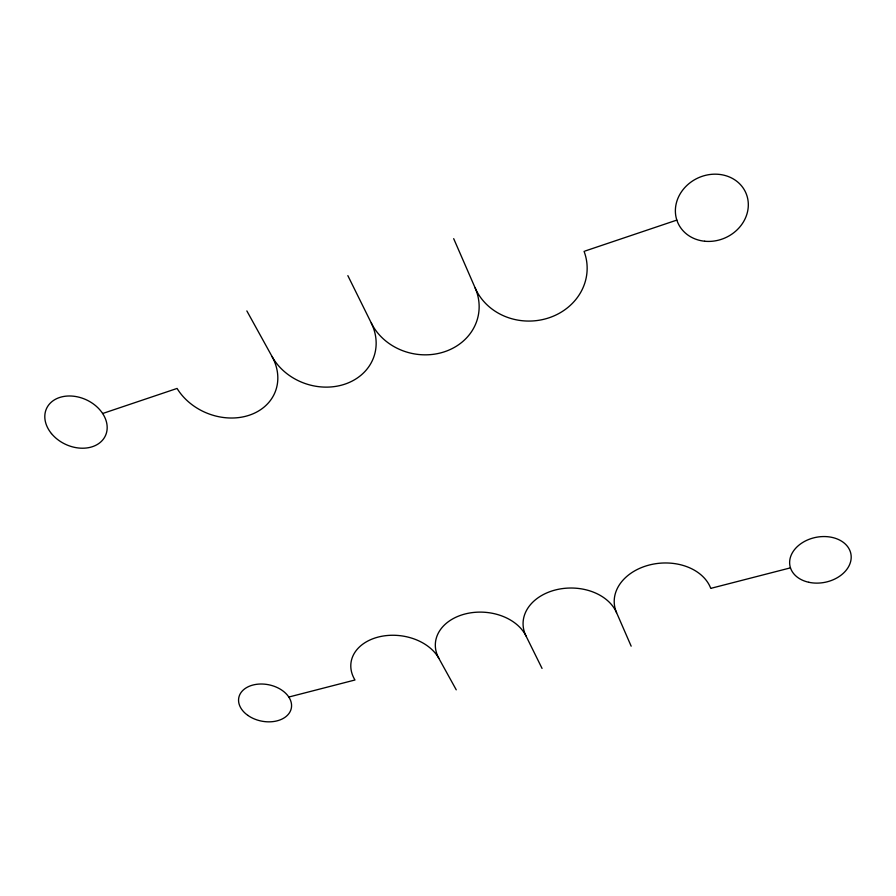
<?xml version="1.0" encoding="UTF-8"?>
<svg xmlns="http://www.w3.org/2000/svg" width="896" height="896" viewBox="0 0 896 896"><rect width="100%" height="100%" fill="white"/><g stroke="black" fill="none" stroke-linecap="round" stroke-linejoin="round"><path stroke-width="1.34" d="M102.626 413.515L177.072 388.438A55.138 45.002 21.9 0 0 249.379 415.184A55.138 45.002 21.9 0 0 272.014 356.462L246.848 310.912M584.998 251.037L676.85 220.091M288.792 697.043L354.973 679.997A45.954 33.107 7.1 0 1 378.246 637.056A45.954 33.107 7.1 0 1 438.872 658.392L456.243 689.83M711.558 588.168L790.474 567.851M347.85 275.632L371.28 323.019A56.638 50.165 10.9 0 0 444.696 351.702A56.638 50.165 10.9 0 0 475.194 288.019L453.69 238.661M438.872 658.392A46.838 34.384 3.8 0 1 465.069 613.984A46.838 34.384 3.8 0 1 526.008 635.958L542.046 668.416M526.008 635.958A47.914 35.616 -0.1 0 1 555.341 589.982A47.914 35.616 -0.1 0 1 616.56 612.629L631.165 646.173M616.56 612.629A49.235 36.77 -4.3 0 1 649.275 565.018A49.235 36.77 -4.3 0 1 710.763 588.381M371.28 323.019A55.776 47.566 18 0 1 344.882 384.149A55.776 47.566 18 0 1 272.014 356.462M584.069 251.35A58.005 52.55 -1.5 0 1 549.125 317.766A58.005 52.55 -1.5 0 1 475.194 288.019M247.867 715.4A26.779 18.525 11.4 0 0 291.133 709.005A26.779 18.525 11.4 0 0 256.178 684.376A26.779 18.525 11.4 0 0 247.867 715.4M808.83 582.288A31.046 22.926 -11.2 0 0 850.909 553.986A31.046 22.926 -11.2 0 0 801.506 543.256A31.046 22.926 -11.2 0 0 808.83 582.288M704.726 241.237A37.139 32.883 -24 0 0 746.39 194.174A37.139 32.883 -24 0 0 684.443 187.981A37.139 32.883 -24 0 0 704.726 241.237M51.453 433.563A32.424 24.562 24.8 0 0 104.922 436.71A32.424 24.562 24.8 0 0 71.579 396.043A32.424 24.562 24.8 0 0 51.453 433.563"/></g></svg>
